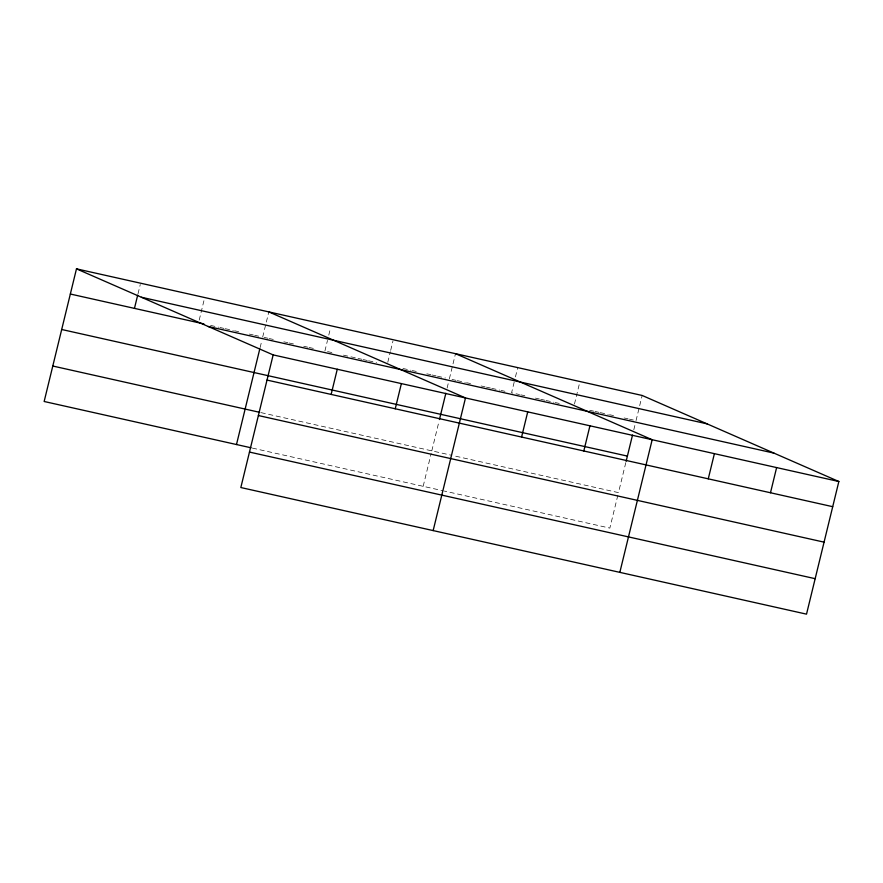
<?xml version="1.0" encoding="UTF-8"?>
<svg xmlns="http://www.w3.org/2000/svg" width="883" height="883" viewBox="0 0 883 883"><rect width="100%" height="100%" fill="white"/><g stroke="black" fill="none" stroke-linecap="round" stroke-linejoin="round"><path stroke-width="0.66" stroke-dasharray="4.42 3.31" d="M138.013 293.796L140.276 284.525M199.216 320.076L204.381 298.873M260.121 347.582L261.721 341.015M262.681 337.074L268.818 311.898M324.911 351.004L327.494 340.397M328.785 335.099L330.397 328.476M387.78 362.273L390.363 351.677M390.683 350.352L392.946 341.081M423.167 486.323L431.169 453.487M431.809 450.86L439.127 420.838M447.118 388.045L448.719 381.478M449.359 378.851L455.496 353.675M514.171 382.184L511.588 392.78L519.535 394.558M515.462 376.875L517.725 367.604M574.458 404.061L579.623 382.858M617.846 495.264L609.844 528.1L444.348 491.058M625.804 462.626L618.486 492.637L452.99 455.595M633.795 429.833L635.396 423.266M636.036 420.639L642.173 395.463M210.596 325.408L218.609 327.207M219.944 327.505L223.951 328.399M225.286 328.697L233.3 330.496M234.635 330.794L238.642 331.688M249.326 334.083L253.333 334.977M254.668 335.275L258.675 336.18M264.006 337.372L267.979 338.255M269.304 338.553L273.277 339.447M283.862 341.809L287.836 342.703M289.16 343.001L295.783 344.48M303.73 346.257L307.692 347.151M309.017 347.438L315.639 348.928M327.56 351.589L334.171 353.068M343.443 355.143L356.688 358.112M358.012 358.41L361.975 359.293M363.299 359.591L367.273 360.485M368.597 360.783L376.544 362.56M403.023 368.487L410.97 370.264M412.295 370.551L416.257 371.445M426.853 373.818L430.827 374.701M432.151 374.999L436.125 375.893M437.449 376.191L445.385 377.968M452.008 379.447L455.981 380.33M457.306 380.628L465.253 382.405M466.577 382.703L470.54 383.597M481.136 385.959L485.109 386.853M486.434 387.151L490.407 388.034M491.732 388.332L499.668 390.109M500.992 390.407L504.966 391.301M520.86 394.856L524.822 395.739M535.418 398.112L539.392 399.006M540.716 399.304L544.69 400.187M546.014 400.485L553.95 402.262M555.275 402.56L559.248 403.443M589.701 410.264L593.674 411.147M594.999 411.445L598.972 412.339M600.297 412.637L608.232 414.414M609.557 414.712L613.53 415.595M624.126 417.968L628.1 418.851M629.424 419.149L633.387 420.043M261.015 412.626L451.666 455.297M252.372 448.089L443.023 490.76"/><path stroke-width="1.32" d="M76.479 268.851L273.156 354.9L240.827 487.537L806.521 614.149L838.85 481.511L642.173 395.463L76.479 268.851L44.15 401.489L251.048 447.791M134.459 308.377L137.693 295.121M236.489 444.535L259.801 348.895M331.136 394.425L337.273 369.249M395.242 408.774L401.379 383.597M439.447 419.535L445.838 393.299M433.156 530.584L465.496 397.946L268.818 311.898M521.588 437.052L527.725 411.875M583.806 450.981L589.943 425.805M626.124 461.312L632.515 435.087M619.833 572.372L652.173 439.734L455.496 353.675M708.265 478.829L714.402 453.652M770.484 492.758L776.621 467.582M141.39 297.251L707.073 423.851M70.342 294.028L203.918 323.918M208.256 326.5L773.95 453.111M273.156 354.9L838.85 481.511M61.7 329.491L627.394 456.103M267.019 380.076L832.713 506.687M52.792 366.026L259.69 412.328M258.377 415.54L824.071 542.151M249.47 452.074L815.164 578.685"/></g></svg>
